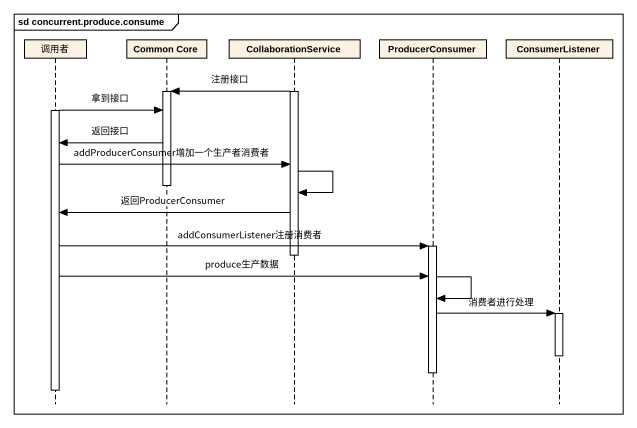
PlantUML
@startuml
mainframe sd concurrent.produce.consume
hide footbox
participant 调用者
participant "Common Core" as Common_Core
participant CollaborationService
participant ProducerConsumer
participant ConsumerListener

activate CollaborationService
CollaborationService -> Common_Core : 注册接口
activate Common_Core
activate 调用者
调用者 -> Common_Core : 拿到接口
Common_Core -> 调用者 : 返回接口
调用者 -> CollaborationService : addProducerConsumer增加一个生产者消费者
deactivate Common_Core
CollaborationService -> CollaborationService
CollaborationService -> 调用者 : 返回ProducerConsumer
调用者 -> ProducerConsumer : addConsumerListener注册消费者
activate ProducerConsumer
deactivate CollaborationService
调用者 -> ProducerConsumer : produce生产数据
ProducerConsumer -> ProducerConsumer
ProducerConsumer -> ConsumerListener : 消费者进行处理
activate ConsumerListener
deactivate ConsumerListener
deactivate ProducerConsumer
deactivate 调用者
@enduml
